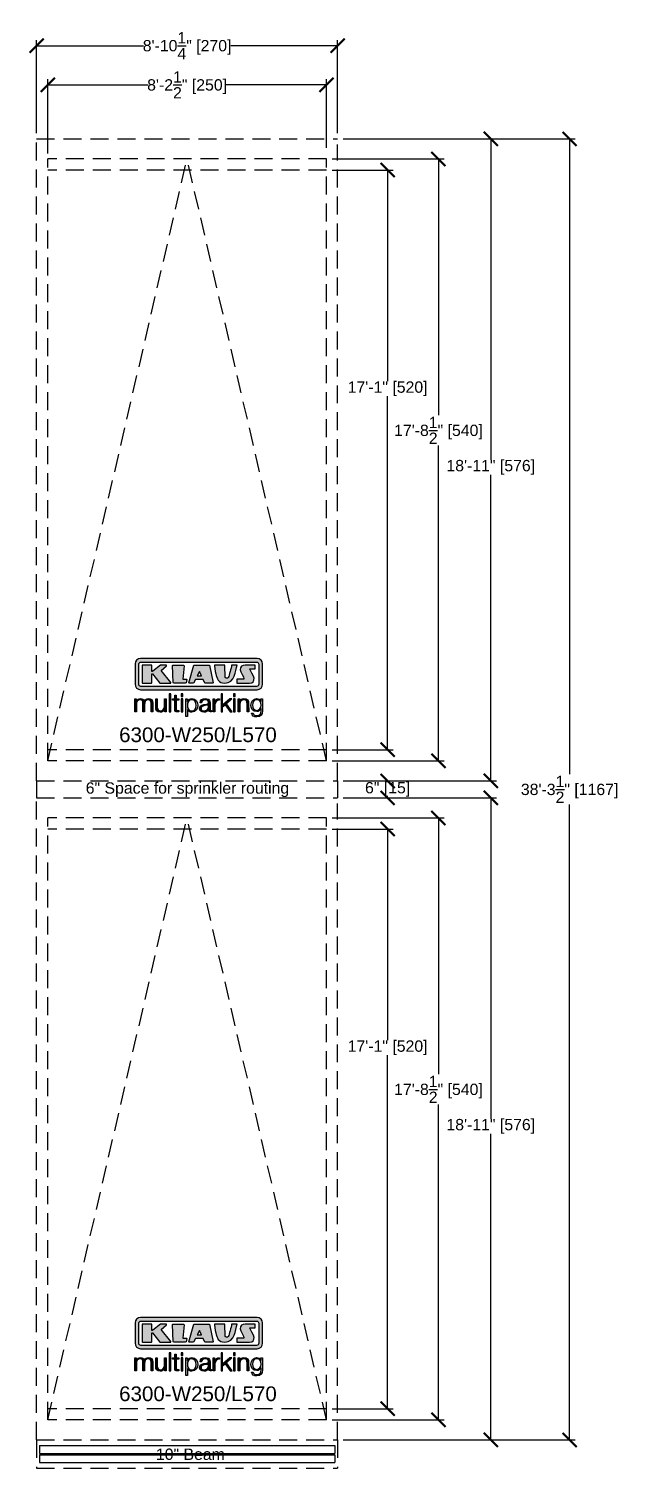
# Model space of a CAD drawing. Extents: x -210816 to 20092, y 4708 to 41486.
# Drawn here: x 19879 to 20087, y 9000 to 9508 of the extents above; entities that cross this region are included whole.
import ezdxf

# ---------------------------------------------------------------- set-up
doc = ezdxf.new("R2010")
doc.units = 0
doc.header["$MEASUREMENT"] = 0
doc.linetypes.add('DASHED', pattern=[0.2067, 0.1654, -0.0413])
doc.linetypes.add('HIDDEN', pattern=[9.525, 6.35, -3.175])
doc.layers.get('0').update_dxf_attribs({"linetype": 'CONTINUOUS'})
doc.layers.get('DEFPOINTS').update_dxf_attribs({"linetype": 'CONTINUOUS'})
for name, color, linetype in [('DIM', 6, 'CONTINUOUS'), ('KLAUS', 30, 'CONTINUOUS'), ('LOGO', 7, 'CONTINUOUS')]:
    doc.layers.add(name, color=color, linetype=linetype)
doc.styles.get("Standard").update_dxf_attribs({"font": 'arial.ttf'})
doc.dimstyles.get("Standard").update_dxf_attribs({"dimtxt": 5, "dimasz": 5, "dimexe": 2, "dimexo": 2, "dimgap": 0.09, "dimtad": 0, "dimtih": 1, "dimtoh": 1, "dimdec": 1, "dimzin": 0, "dimdsep": 46, "dimlunit": 4, "dimtxsty": 'Standard', "dimblk": 'ARCHTICK', "dimcen": -0.09, "dimadec": 0, "dimazin": 0, "dimtfac": 1, "dimtdec": 4, "dimtofl": 0, "dimtmove": 0, "dimatfit": 3, "dimldrblk": 'ARCHTICK', "dimfxl": 1, "dimtolj": 1, "dimtzin": 0, "dimarcsym": 0})

# ---------------------------------------------------------------- blocks, each defined once
blk = doc.blocks.new('_ARCHTICK')
at = {"color": 0, "linetype": 'ByBlock', "const_width": 0.15}
blk.add_lwpolyline([(-0.5, -0.5), (0.5, 0.5)], dxfattribs=at)
blk = doc.blocks.new('*D11114')
at = {"layer": 'DEFPOINTS', "color": 0}
for p in [(19984.19, 9462.21), (19984.19, 9249.66), (20023.74, 9249.66)]:
    blk.add_point(p, dxfattribs=at)
at = {"layer": 'DIM', "color": 0, "lineweight": -2}
for p, q in [((19986.19, 9462.21), (20025.74, 9462.21)), ((20023.74, 9462.21), (20023.74, 9371.7)), ((20023.74, 9249.66), (20023.74, 9361.04)), ((19986.19, 9249.66), (20025.74, 9249.66))]:
    blk.add_line(p, q, dxfattribs=at)
at = {"layer": 'DIM', "color": 0, "lineweight": -2, "xscale": 5, "yscale": 5, "zscale": 5}
for p, rotation in [((20023.74, 9462.21), 90), ((20023.74, 9249.66), 270)]:
    blk.add_blockref('_ARCHTICK', p, dxfattribs=dict(at, rotation=rotation))
at = {"layer": 'DIM', "color": 0, "insert": (20023.74, 9366.37), "char_height": 4, "attachment_point": 5}
blk.add_mtext('\\A1;17\'-8{\\H1.000000x;\\S1/2;}" [540]', dxfattribs=at)
blk = doc.blocks.new('*D11115')
at = {"layer": 'DEFPOINTS', "color": 0}
for p in [(19988.12, 9469.31), (19988.12, 9242.56), (20042.22, 9242.56)]:
    blk.add_point(p, dxfattribs=at)
at = {"layer": 'DIM', "color": 0, "lineweight": -2}
for p, q in [((19990.12, 9469.31), (20044.22, 9469.31)), ((20042.22, 9469.31), (20042.22, 9355.97)), ((20042.22, 9242.56), (20042.22, 9350.67)), ((19990.12, 9242.56), (20044.22, 9242.56))]:
    blk.add_line(p, q, dxfattribs=at)
at = {"layer": 'DIM', "color": 0, "lineweight": -2, "xscale": 5, "yscale": 5, "zscale": 5}
for p, rotation in [((20042.22, 9469.31), 90), ((20042.22, 9242.56), 270)]:
    blk.add_blockref('_ARCHTICK', p, dxfattribs=dict(at, rotation=rotation))
at = {"layer": 'DIM', "color": 0, "insert": (20042.22, 9353.32), "char_height": 4, "attachment_point": 5}
blk.add_mtext('\\A1;18\'-11" [576]', dxfattribs=at)
blk = doc.blocks.new('*D11116')
at = {"layer": 'DEFPOINTS', "color": 0}
for p in [(19984.19, 9458.31), (19984.19, 9253.56), (20005.79, 9253.56)]:
    blk.add_point(p, dxfattribs=at)
at = {"layer": 'DIM', "color": 0, "lineweight": -2}
for p, q in [((19986.19, 9458.31), (20007.79, 9458.31)), ((20005.79, 9458.31), (20005.79, 9383.71)), ((20005.79, 9253.56), (20005.79, 9378.4)), ((19986.19, 9253.56), (20007.79, 9253.56))]:
    blk.add_line(p, q, dxfattribs=at)
at = {"layer": 'DIM', "color": 0, "lineweight": -2, "xscale": 5, "yscale": 5, "zscale": 5}
for p, rotation in [((20005.79, 9458.31), 90), ((20005.79, 9253.56), 270)]:
    blk.add_blockref('_ARCHTICK', p, dxfattribs=dict(at, rotation=rotation))
at = {"layer": 'DIM', "color": 0, "insert": (20005.79, 9381.05), "char_height": 4, "attachment_point": 5}
blk.add_mtext('\\A1;17\'-1" [520]', dxfattribs=at)
blk = doc.blocks.new('*D11152')
at = {"layer": 'DEFPOINTS', "color": 0}
for p in [(19984.19, 9229.46), (19984.19, 9016.91), (20023.74, 9016.91)]:
    blk.add_point(p, dxfattribs=at)
at = {"layer": 'DIM', "color": 0, "lineweight": -2}
for p, q in [((19986.19, 9229.46), (20025.74, 9229.46)), ((20023.74, 9229.46), (20023.74, 9138.95)), ((20023.74, 9016.91), (20023.74, 9128.29)), ((19986.19, 9016.91), (20025.74, 9016.91))]:
    blk.add_line(p, q, dxfattribs=at)
at = {"layer": 'DIM', "color": 0, "lineweight": -2, "xscale": 5, "yscale": 5, "zscale": 5}
for p, rotation in [((20023.74, 9229.46), 90), ((20023.74, 9016.91), 270)]:
    blk.add_blockref('_ARCHTICK', p, dxfattribs=dict(at, rotation=rotation))
at = {"layer": 'DIM', "color": 0, "insert": (20023.74, 9133.62), "char_height": 4, "attachment_point": 5}
blk.add_mtext('\\A1;17\'-8{\\H1.000000x;\\S1/2;}" [540]', dxfattribs=at)
blk = doc.blocks.new('*D11153')
at = {"layer": 'DEFPOINTS', "color": 0}
for p in [(19988.12, 9236.56), (19988.12, 9009.81), (20042.22, 9009.81)]:
    blk.add_point(p, dxfattribs=at)
at = {"layer": 'DIM', "color": 0, "lineweight": -2}
for p, q in [((19990.12, 9236.56), (20044.22, 9236.56)), ((20042.22, 9236.56), (20042.22, 9123.22)), ((20042.22, 9009.81), (20042.22, 9117.92)), ((19990.12, 9009.81), (20044.22, 9009.81))]:
    blk.add_line(p, q, dxfattribs=at)
at = {"layer": 'DIM', "color": 0, "lineweight": -2, "xscale": 5, "yscale": 5, "zscale": 5}
for p, rotation in [((20042.22, 9236.56), 90), ((20042.22, 9009.81), 270)]:
    blk.add_blockref('_ARCHTICK', p, dxfattribs=dict(at, rotation=rotation))
at = {"layer": 'DIM', "color": 0, "insert": (20042.22, 9120.57), "char_height": 4, "attachment_point": 5}
blk.add_mtext('\\A1;18\'-11" [576]', dxfattribs=at)
blk = doc.blocks.new('*D11154')
at = {"layer": 'DEFPOINTS', "color": 0}
for p in [(19984.19, 9225.56), (19984.19, 9020.81), (20005.79, 9020.81)]:
    blk.add_point(p, dxfattribs=at)
at = {"layer": 'DIM', "color": 0, "lineweight": -2}
for p, q in [((19986.19, 9225.56), (20007.79, 9225.56)), ((20005.79, 9225.56), (20005.79, 9150.96)), ((20005.79, 9020.81), (20005.79, 9145.65)), ((19986.19, 9020.81), (20007.79, 9020.81))]:
    blk.add_line(p, q, dxfattribs=at)
at = {"layer": 'DIM', "color": 0, "lineweight": -2, "xscale": 5, "yscale": 5, "zscale": 5}
for p, rotation in [((20005.79, 9225.56), 90), ((20005.79, 9020.81), 270)]:
    blk.add_blockref('_ARCHTICK', p, dxfattribs=dict(at, rotation=rotation))
at = {"layer": 'DIM', "color": 0, "insert": (20005.79, 9148.3), "char_height": 4, "attachment_point": 5}
blk.add_mtext('\\A1;17\'-1" [520]', dxfattribs=at)
blk = doc.blocks.new('*D11181')
at = {"layer": 'DEFPOINTS', "color": 0}
for p in [(19988.12, 9242.56), (19988.12, 9236.56), (20005.79, 9236.56)]:
    blk.add_point(p, dxfattribs=at)
at = {"layer": 'DIM', "color": 0, "lineweight": -2}
for p, q in [((19990.12, 9242.56), (20007.79, 9242.56)), ((20005.79, 9242.56), (20005.79, 9242.22)), ((19990.12, 9236.56), (20007.79, 9236.56)), ((20005.79, 9236.56), (20005.79, 9236.91))]:
    blk.add_line(p, q, dxfattribs=at)
at = {"layer": 'DIM', "color": 0, "lineweight": -2, "xscale": 5, "yscale": 5, "zscale": 5}
for p, rotation in [((20005.79, 9242.56), 89.99999999996527), ((20005.79, 9236.56), 269.9999999999653)]:
    blk.add_blockref('_ARCHTICK', p, dxfattribs=dict(at, rotation=rotation))
at = {"layer": 'DIM', "color": 0, "insert": (20005.79, 9239.56), "char_height": 4, "attachment_point": 5}
blk.add_mtext('\\A1;6" [15]', dxfattribs=at)
blk = doc.blocks.new('*D11195')
at = {"layer": 'DEFPOINTS', "color": 0}
for p in [(19988.12, 9469.31), (20070.07, 9469.31), (19988.12, 9009.81)]:
    blk.add_point(p, dxfattribs=at)
at = {"layer": 'DIM', "color": 0, "lineweight": -2}
for p, q in [((19990.12, 9469.31), (20072.07, 9469.31)), ((20070.07, 9469.31), (20070.07, 9244.89)), ((20070.07, 9009.81), (20070.07, 9234.24)), ((19990.12, 9009.81), (20072.07, 9009.81))]:
    blk.add_line(p, q, dxfattribs=at)
at = {"layer": 'DIM', "color": 0, "lineweight": -2, "xscale": 5, "yscale": 5, "zscale": 5}
for p, rotation in [((20070.07, 9469.31), 90), ((20070.07, 9009.81), 270)]:
    blk.add_blockref('_ARCHTICK', p, dxfattribs=dict(at, rotation=rotation))
at = {"layer": 'DIM', "color": 0, "insert": (20070.07, 9239.56), "char_height": 4, "attachment_point": 5}
blk.add_mtext('\\A1;38\'-3{\\H1.000000x;\\S1/2;}" [1167]', dxfattribs=at)
blk = doc.blocks.new('KLAUS')
at = {"layer": 'LOGO'}
h = blk.add_hatch(color=8, dxfattribs=at)
h.dxf.hatch_style = 2
edge = h.paths.add_edge_path()
edge.add_spline(control_points=[(3.6, 29.09), (2.88, 29.09), (2.3, 28.51), (2.3, 27.8), (2.3, 27.8), (2.3, 16.11), (2.3, 16.11), (2.3, 15.39), (2.88, 14.81), (3.6, 14.81), (3.6, 14.81), (71.16, 14.81), (71.16, 14.81), (71.88, 14.81), (72.46, 15.39), (72.46, 16.11), (72.46, 16.11), (72.46, 27.8), (72.46, 27.8), (72.46, 28.51), (71.88, 29.09), (71.16, 29.09), (71.16, 29.09), (3.6, 29.09), (3.6, 29.09), (3.6, 29.09), (3.6, 29.09), (3.6, 29.09)], knot_values=[0, 0, 0, 0, 1, 1, 1, 2, 2, 2, 3, 3, 3, 4, 4, 4, 5, 5, 5, 6, 6, 6, 7, 7, 7, 8, 8, 8, 9, 9, 9, 9], degree=3, periodic=0)
edge = h.paths.add_edge_path()
edge.add_spline(control_points=[(3.35, 31.23), (3.35, 31.23), (71.47, 31.23), (71.47, 31.23), (73.26, 31.23), (74.71, 29.77), (74.71, 27.99), (74.71, 27.99), (74.71, 16.17), (74.71, 16.17), (74.71, 14.38), (73.26, 12.93), (71.47, 12.93), (71.47, 12.93), (3.35, 12.93), (3.35, 12.93), (1.56, 12.93), (0.11, 14.38), (0.11, 16.17), (0.11, 16.17), (0.11, 27.99), (0.11, 27.99), (0.11, 29.77), (1.56, 31.23), (3.35, 31.23), (3.35, 31.23), (3.35, 31.23), (3.35, 31.23)], knot_values=[0, 0, 0, 0, 1, 1, 1, 2, 2, 2, 3, 3, 3, 4, 4, 4, 5, 5, 5, 6, 6, 6, 7, 7, 7, 8, 8, 8, 9, 9, 9, 9], degree=3, periodic=0)
h = blk.add_hatch(color=8, dxfattribs=at)
h.dxf.hatch_style = 2
edge = h.paths.add_edge_path()
edge.add_spline(control_points=[(4.5, 27.33), (4.5, 27.33), (9.7, 27.33), (9.7, 27.33), (9.84, 27.33), (9.96, 27.22), (9.96, 27.08), (9.96, 27.08), (9.96, 23.69), (9.96, 23.69), (9.96, 23.69), (9.94, 23.64), (10.04, 23.59), (10.14, 23.53), (10.2, 23.57), (10.2, 23.57), (10.2, 23.57), (10.51, 23.75), (10.51, 23.75), (10.51, 23.75), (14.94, 27.33), (14.94, 27.33), (14.94, 27.33), (18.41, 27.33), (18.41, 27.33), (18.41, 27.33), (18.49, 27.33), (18.56, 27.2), (18.65, 27.04), (18.53, 26.91), (18.53, 26.91), (18.53, 26.91), (15.49, 24.11), (15.49, 24.11), (15.49, 24.11), (21.14, 17.06), (21.14, 17.06), (21.14, 17.06), (21.13, 16.91), (21.13, 16.91), (21.08, 16.84), (20.99, 16.82), (20.99, 16.82), (20.99, 16.82), (14.7, 16.82), (14.7, 16.82), (14.7, 16.82), (10.26, 22.17), (10.26, 22.17), (10.26, 22.17), (10.19, 22.24), (10.08, 22.21), (9.97, 22.18), (9.96, 22.11), (9.96, 22.11), (9.96, 22.11), (9.96, 17.08), (9.96, 17.08), (9.96, 16.94), (9.84, 16.82), (9.7, 16.82), (9.7, 16.82), (4.5, 16.82), (4.5, 16.82), (4.36, 16.82), (4.25, 16.94), (4.25, 17.08), (4.25, 17.08), (4.25, 27.08), (4.25, 27.08), (4.25, 27.22), (4.36, 27.33), (4.5, 27.33), (4.5, 27.33), (4.5, 27.33), (4.5, 27.33)], knot_values=[0, 0, 0, 0, 1, 1, 1, 2, 2, 2, 3, 3, 3, 4, 4, 4, 5, 5, 5, 6, 6, 6, 7, 7, 7, 8, 8, 8, 9, 9, 9, 10, 10, 10, 11, 11, 11, 12, 12, 12, 13, 13, 13, 14, 14, 14, 15, 15, 15, 16, 16, 16, 17, 17, 17, 18, 18, 18, 19, 19, 19, 20, 20, 20, 21, 21, 21, 22, 22, 22, 23, 23, 23, 24, 24, 24, 25, 25, 25, 25], degree=3, periodic=0)
h = blk.add_hatch(color=8, dxfattribs=at)
h.dxf.hatch_style = 2
h.paths.add_polyline_path([(22.42, 17.06), (21.97, 27.15), (22.24, 27.33), (28.55, 27.33), (28.86, 26.97), (28.01, 19.08), (30.26, 19.07), (30.44, 18.95), (30.08, 16.95), (29.49, 16.82), (22.6, 16.82)])
h = blk.add_hatch(color=8, dxfattribs=at)
h.paths.add_polyline_path([(36.52, 21.01), (38.93, 21.01), (37.87, 23.57)])
h.paths.add_polyline_path([(34.52, 27.33), (43.65, 27.33), (45.76, 16.94), (45.57, 16.82), (40.83, 16.82), (39.89, 18.95), (35.42, 18.95), (34.27, 16.82), (31.78, 16.82), (31.66, 17)])
h = blk.add_hatch(color=8, dxfattribs=at)
h.dxf.hatch_style = 2
edge = h.paths.add_edge_path()
edge.add_spline(control_points=[(52.69, 27.32), (52.69, 27.32), (52.88, 20.14), (52.88, 20.14), (53.01, 19.89), (53.2, 19.77), (53.43, 19.71), (53.91, 19.59), (54.43, 19.57), (54.64, 20.03), (55.23, 21.34), (56.27, 25.45), (56.6, 27.33), (56.6, 27.33), (59.77, 27.33), (59.77, 27.33), (58.77, 23.9), (58.56, 16.82), (52.63, 16.76), (48.72, 16.72), (48.01, 19.35), (47.27, 22.24), (46.89, 23.68), (46.54, 27.33), (46.54, 27.33), (46.54, 27.33), (52.69, 27.32), (52.69, 27.32), (52.69, 27.32), (52.69, 27.32), (52.69, 27.32)], knot_values=[0, 0, 0, 0, 1, 1, 1, 2, 2, 2, 3, 3, 3, 4, 4, 4, 5, 5, 5, 6, 6, 6, 7, 7, 7, 8, 8, 8, 9, 9, 9, 10, 10, 10, 10], degree=3, periodic=0)
h = blk.add_hatch(color=8, dxfattribs=at)
h.dxf.hatch_style = 2
edge = h.paths.add_edge_path()
edge.add_spline(control_points=[(64.46, 27.33), (64.46, 27.33), (70.31, 27.33), (70.31, 27.33), (70.31, 26.52), (70.31, 26.02), (70.31, 25.12), (70.31, 25.12), (67.3, 25.12), (67.3, 25.12), (67.24, 25.04), (67.25, 25.11), (67.25, 24.91), (67.25, 24.88), (69.73, 20.38), (69.73, 19.57), (69.73, 16.4), (67.22, 16.81), (65.9, 16.82), (65.9, 16.82), (59.59, 16.82), (59.59, 16.82), (59.59, 17.76), (59.59, 18.23), (59.59, 19.14), (59.59, 19.14), (63.75, 19.14), (63.75, 19.14), (63.82, 19.22), (63.81, 19.11), (63.81, 19.31), (63.81, 20.32), (61.58, 23.06), (61.58, 24.63), (61.58, 26.33), (62.83, 27.34), (64.46, 27.33), (64.46, 27.33), (64.46, 27.33), (64.46, 27.33)], knot_values=[0, 0, 0, 0, 1, 1, 1, 2, 2, 2, 3, 3, 3, 4, 4, 4, 5, 5, 5, 6, 6, 6, 7, 7, 7, 8, 8, 8, 9, 9, 9, 10, 10, 10, 11, 11, 11, 12, 12, 12, 13, 13, 13, 13], degree=3, periodic=0)
h = blk.add_hatch(color=30, dxfattribs=at)
h.dxf.hatch_style = 2
h.paths.add_polyline_path([(20.07, 0), (20.99, 0), (20.99, 10.45), (20.07, 10.45)])
h = blk.add_hatch(color=30, dxfattribs=at)
h.dxf.hatch_style = 2
edge = h.paths.add_edge_path()
edge.add_spline(control_points=[(24.22, 9.82), (24.22, 9.82), (23.3, 9.82), (23.3, 9.82), (23.3, 9.82), (23.3, 7.55), (23.3, 7.55), (23.3, 7.55), (21.98, 7.55), (21.98, 7.55), (21.98, 7.55), (21.98, 6.78), (21.98, 6.78), (21.98, 6.78), (23.3, 6.78), (23.3, 6.78), (23.3, 6.78), (23.3, 1.61), (23.3, 1.61), (23.28, 0.32), (23.71, -0.09), (24.94, -0.09), (25.22, -0.09), (25.48, -0.06), (25.76, -0.06), (25.76, -0.06), (25.76, 0.73), (25.76, 0.73), (25.5, 0.7), (25.23, 0.69), (24.97, 0.69), (24.31, 0.73), (24.22, 1.08), (24.22, 1.68), (24.22, 1.68), (24.22, 6.78), (24.22, 6.78), (24.22, 6.78), (25.76, 6.78), (25.76, 6.78), (25.76, 6.78), (25.76, 7.55), (25.76, 7.55), (25.76, 7.55), (24.22, 7.55), (24.22, 7.55), (24.22, 7.55), (24.22, 9.82), (24.22, 9.82), (24.22, 9.82), (24.22, 9.82), (24.22, 9.82)], knot_values=[0, 0, 0, 0, 1, 1, 1, 2, 2, 2, 3, 3, 3, 4, 4, 4, 5, 5, 5, 6, 6, 6, 7, 7, 7, 8, 8, 8, 9, 9, 9, 10, 10, 10, 11, 11, 11, 12, 12, 12, 13, 13, 13, 14, 14, 14, 15, 15, 15, 16, 16, 16, 17, 17, 17, 17], degree=3, periodic=0)
h = blk.add_hatch(color=30, dxfattribs=at)
h.paths.add_polyline_path([(27.1, 0), (28.03, 0), (28.03, 7.55), (27.1, 7.55)])
h.paths.add_polyline_path([(27.1, 8.98), (28.03, 8.98), (28.03, 10.45), (27.1, 10.45)])
h = blk.add_hatch(color=30, dxfattribs=at)
h.dxf.hatch_style = 2
h.paths.add_polyline_path([(50.4, 0), (51.32, 0), (51.32, 2.87), (52.82, 4.11), (55.8, 0), (56.96, 0), (53.52, 4.76), (56.74, 7.55), (55.51, 7.55), (51.32, 3.89), (51.32, 10.45), (50.4, 10.45)])
h = blk.add_hatch(color=30, dxfattribs=at)
h.paths.add_polyline_path([(57.74, 0), (58.66, 0), (58.66, 7.55), (57.74, 7.55)])
h.paths.add_polyline_path([(57.74, 8.98), (58.66, 8.98), (58.66, 10.45), (57.74, 10.45)])
h = blk.add_hatch(color=30, dxfattribs=at)
h.dxf.hatch_style = 2
edge = h.paths.add_edge_path()
edge.add_spline(control_points=[(0, 0), (0, 0), (0.92, 0), (0.92, 0), (0.92, 0), (0.92, 4.22), (0.92, 4.22), (0.94, 5.8), (1.58, 7), (3.18, 7), (4.35, 7), (4.77, 6.15), (4.76, 5.12), (4.76, 5.12), (4.76, 0), (4.76, 0), (4.76, 0), (5.68, 0), (5.68, 0), (5.68, 0), (5.68, 4.27), (5.68, 4.27), (5.68, 5.68), (6.14, 7), (7.73, 7), (9.05, 7), (9.52, 6.32), (9.52, 5.08), (9.52, 5.08), (9.52, 0), (9.52, 0), (9.52, 0), (10.44, 0), (10.44, 0), (10.44, 0), (10.44, 5.12), (10.44, 5.12), (10.44, 6.91), (9.59, 7.77), (7.94, 7.77), (6.94, 7.77), (5.99, 7.29), (5.54, 6.3), (5.26, 7.29), (4.36, 7.77), (3.37, 7.77), (2.17, 7.77), (1.38, 7.19), (0.89, 6.28), (0.89, 6.28), (0.85, 6.28), (0.85, 6.28), (0.85, 6.28), (0.85, 7.55), (0.85, 7.55), (0.85, 7.55), (0, 7.55), (0, 7.55), (0, 7.55), (0, 0), (0, 0), (0, 0), (0, 0), (0, 0)], knot_values=[0, 0, 0, 0, 1, 1, 1, 2, 2, 2, 3, 3, 3, 4, 4, 4, 5, 5, 5, 6, 6, 6, 7, 7, 7, 8, 8, 8, 9, 9, 9, 10, 10, 10, 11, 11, 11, 12, 12, 12, 13, 13, 13, 14, 14, 14, 15, 15, 15, 16, 16, 16, 17, 17, 17, 18, 18, 18, 19, 19, 19, 20, 20, 20, 21, 21, 21, 21], degree=3, periodic=0)
h = blk.add_hatch(color=30, dxfattribs=at)
h.dxf.hatch_style = 2
edge = h.paths.add_edge_path()
edge.add_spline(control_points=[(18.31, 7.55), (18.31, 7.55), (17.39, 7.55), (17.39, 7.55), (17.39, 7.55), (17.39, 3.59), (17.39, 3.59), (17.39, 2.05), (16.7, 0.56), (15.12, 0.56), (13.66, 0.56), (13.15, 1.27), (13.1, 2.64), (13.1, 2.64), (13.1, 7.55), (13.1, 7.55), (13.1, 7.55), (12.18, 7.55), (12.18, 7.55), (12.18, 7.55), (12.18, 2.65), (12.18, 2.65), (12.18, 0.89), (12.93, -0.22), (14.83, -0.22), (15.96, -0.22), (16.95, 0.35), (17.44, 1.36), (17.44, 1.36), (17.47, 1.36), (17.47, 1.36), (17.47, 1.36), (17.47, 0), (17.47, 0), (17.47, 0), (18.31, 0), (18.31, 0), (18.31, 0), (18.31, 7.55), (18.31, 7.55), (18.31, 7.55), (18.31, 7.55), (18.31, 7.55)], knot_values=[0, 0, 0, 0, 1, 1, 1, 2, 2, 2, 3, 3, 3, 4, 4, 4, 5, 5, 5, 6, 6, 6, 7, 7, 7, 8, 8, 8, 9, 9, 9, 10, 10, 10, 11, 11, 11, 12, 12, 12, 13, 13, 13, 14, 14, 14, 14], degree=3, periodic=0)
h = blk.add_hatch(color=30, dxfattribs=at)
edge = h.paths.add_edge_path()
edge.add_spline(control_points=[(35.84, 3.78), (35.84, 2.21), (35.12, 0.56), (33.37, 0.56), (31.4, 0.56), (30.72, 2.21), (30.72, 3.78), (30.72, 5.49), (31.33, 7), (33.37, 7), (35.12, 7), (35.84, 5.34), (35.84, 3.78), (35.84, 3.78), (35.84, 3.78), (35.84, 3.78)], knot_values=[0, 0, 0, 0, 1, 1, 1, 2, 2, 2, 3, 3, 3, 4, 4, 4, 5, 5, 5, 5], degree=3, periodic=0)
edge = h.paths.add_edge_path()
edge.add_spline(control_points=[(29.79, -2.8), (29.79, -2.8), (30.72, -2.8), (30.72, -2.8), (30.72, -2.8), (30.72, 1.43), (30.72, 1.43), (30.72, 1.43), (30.74, 1.43), (30.74, 1.43), (31.14, 0.35), (32.24, -0.22), (33.37, -0.22), (35.66, -0.22), (36.76, 1.64), (36.76, 3.78), (36.76, 5.91), (35.66, 7.77), (33.37, 7.77), (32.15, 7.77), (31.1, 7.14), (30.67, 6.12), (30.67, 6.12), (30.64, 6.12), (30.64, 6.12), (30.64, 6.12), (30.64, 7.55), (30.64, 7.55), (30.64, 7.55), (29.79, 7.55), (29.79, 7.55), (29.79, 7.55), (29.79, -2.8), (29.79, -2.8), (29.79, -2.8), (29.79, -2.8), (29.79, -2.8)], knot_values=[0, 0, 0, 0, 1, 1, 1, 2, 2, 2, 3, 3, 3, 4, 4, 4, 5, 5, 5, 6, 6, 6, 7, 7, 7, 8, 8, 8, 9, 9, 9, 10, 10, 10, 11, 11, 11, 12, 12, 12, 12], degree=3, periodic=0)
h = blk.add_hatch(color=30, dxfattribs=at)
edge = h.paths.add_edge_path()
edge.add_spline(control_points=[(43.03, 2.93), (43.04, 1.45), (41.8, 0.56), (40.39, 0.56), (39.53, 0.56), (38.71, 1.13), (38.71, 2.05), (38.71, 3.53), (40.66, 3.51), (42.22, 3.79), (42.47, 3.84), (42.88, 3.91), (43, 4.13), (43, 4.13), (43.03, 4.13), (43.03, 4.13), (43.03, 4.13), (43.03, 2.93), (43.03, 2.93), (43.03, 2.93), (43.03, 2.93), (43.03, 2.93)], knot_values=[0, 0, 0, 0, 1, 1, 1, 2, 2, 2, 3, 3, 3, 4, 4, 4, 5, 5, 5, 6, 6, 6, 7, 7, 7, 7], degree=3, periodic=0)
edge = h.paths.add_edge_path()
edge.add_spline(control_points=[(39.03, 5.24), (39.06, 6.47), (39.91, 7), (41.05, 7), (42.14, 7), (43.03, 6.69), (43.03, 5.45), (43.03, 4.61), (42.6, 4.51), (41.84, 4.42), (39.85, 4.19), (37.79, 4.11), (37.79, 1.99), (37.79, 0.47), (38.93, -0.22), (40.32, -0.22), (41.77, -0.22), (42.43, 0.34), (43.07, 1.32), (43.07, 1.32), (43.1, 1.32), (43.1, 1.32), (43.1, 0.53), (43.25, 0), (44.19, 0), (44.43, 0), (44.58, 0.01), (44.79, 0.06), (44.79, 0.06), (44.79, 0.83), (44.79, 0.83), (44.71, 0.81), (44.6, 0.78), (44.49, 0.78), (44.13, 0.78), (43.95, 0.98), (43.95, 1.33), (43.95, 1.33), (43.95, 5.34), (43.95, 5.34), (43.95, 7.36), (42.5, 7.77), (41.17, 7.77), (39.44, 7.77), (38.2, 7.01), (38.11, 5.24), (38.11, 5.24), (39.03, 5.24), (39.03, 5.24), (39.03, 5.24), (39.03, 5.24), (39.03, 5.24)], knot_values=[0, 0, 0, 0, 1, 1, 1, 2, 2, 2, 3, 3, 3, 4, 4, 4, 5, 5, 5, 6, 6, 6, 7, 7, 7, 8, 8, 8, 9, 9, 9, 10, 10, 10, 11, 11, 11, 12, 12, 12, 13, 13, 13, 14, 14, 14, 15, 15, 15, 16, 16, 16, 17, 17, 17, 17], degree=3, periodic=0)
h = blk.add_hatch(color=30, dxfattribs=at)
h.dxf.hatch_style = 2
edge = h.paths.add_edge_path()
edge.add_spline(control_points=[(45.79, 0), (45.79, 0), (46.71, 0), (46.71, 0), (46.71, 0), (46.71, 4.03), (46.71, 4.03), (46.71, 5.59), (47.85, 6.82), (49.52, 6.73), (49.52, 6.73), (49.52, 7.66), (49.52, 7.66), (48.16, 7.72), (47.14, 7), (46.67, 5.78), (46.67, 5.78), (46.64, 5.78), (46.64, 5.78), (46.64, 5.78), (46.64, 7.55), (46.64, 7.55), (46.64, 7.55), (45.79, 7.55), (45.79, 7.55), (45.79, 7.55), (45.79, 0), (45.79, 0), (45.79, 0), (45.79, 0), (45.79, 0)], knot_values=[0, 0, 0, 0, 1, 1, 1, 2, 2, 2, 3, 3, 3, 4, 4, 4, 5, 5, 5, 6, 6, 6, 7, 7, 7, 8, 8, 8, 9, 9, 9, 10, 10, 10, 10], degree=3, periodic=0)
h = blk.add_hatch(color=30, dxfattribs=at)
h.dxf.hatch_style = 2
edge = h.paths.add_edge_path()
edge.add_spline(control_points=[(60.41, 0), (60.41, 0), (61.33, 0), (61.33, 0), (61.33, 0), (61.33, 4.41), (61.33, 4.41), (61.36, 5.89), (62.24, 7), (63.7, 7), (65.2, 7), (65.62, 6.02), (65.62, 4.71), (65.62, 4.71), (65.62, 0), (65.62, 0), (65.62, 0), (66.54, 0), (66.54, 0), (66.54, 0), (66.54, 4.86), (66.54, 4.86), (66.54, 6.66), (65.9, 7.77), (63.78, 7.77), (62.71, 7.77), (61.7, 7.16), (61.36, 6.25), (61.36, 6.25), (61.33, 6.25), (61.33, 6.25), (61.33, 6.25), (61.33, 7.55), (61.33, 7.55), (61.33, 7.55), (60.41, 7.55), (60.41, 7.55), (60.41, 7.55), (60.41, 0), (60.41, 0), (60.41, 0), (60.41, 0), (60.41, 0)], knot_values=[0, 0, 0, 0, 1, 1, 1, 2, 2, 2, 3, 3, 3, 4, 4, 4, 5, 5, 5, 6, 6, 6, 7, 7, 7, 8, 8, 8, 9, 9, 9, 10, 10, 10, 11, 11, 11, 12, 12, 12, 13, 13, 13, 14, 14, 14, 14], degree=3, periodic=0)
h = blk.add_hatch(color=30, dxfattribs=at)
edge = h.paths.add_edge_path()
edge.add_spline(control_points=[(71.32, 0.86), (69.62, 0.86), (68.83, 2.34), (68.83, 3.86), (68.83, 5.43), (69.56, 7), (71.32, 7), (73.06, 7), (73.75, 5.34), (73.75, 3.86), (73.75, 2.33), (72.91, 0.86), (71.32, 0.86), (71.32, 0.86), (71.32, 0.86), (71.32, 0.86)], knot_values=[0, 0, 0, 0, 1, 1, 1, 2, 2, 2, 3, 3, 3, 4, 4, 4, 5, 5, 5, 5], degree=3, periodic=0)
edge = h.paths.add_edge_path()
edge.add_spline(control_points=[(74.67, 7.55), (74.67, 7.55), (73.75, 7.55), (73.75, 7.55), (73.75, 7.55), (73.75, 6.25), (73.75, 6.25), (73.75, 6.25), (73.72, 6.25), (73.72, 6.25), (73.35, 7.09), (72.41, 7.77), (71.32, 7.77), (69.13, 7.77), (67.9, 6.05), (67.9, 3.97), (67.9, 1.82), (68.9, 0.09), (71.32, 0.09), (72.4, 0.09), (73.29, 0.72), (73.72, 1.64), (73.72, 1.64), (73.75, 1.64), (73.75, 1.64), (73.75, 1.64), (73.75, 0.61), (73.75, 0.61), (73.75, -1.23), (73.01, -2.24), (71.32, -2.24), (70.29, -2.24), (69.31, -1.85), (69.1, -0.73), (69.1, -0.73), (68.18, -0.73), (68.18, -0.73), (68.31, -2.34), (69.81, -3.02), (71.32, -3.02), (73.79, -3.02), (74.65, -1.64), (74.67, 0.61), (74.67, 0.61), (74.67, 7.55), (74.67, 7.55), (74.67, 7.55), (74.67, 7.55), (74.67, 7.55)], knot_values=[0, 0, 0, 0, 1, 1, 1, 2, 2, 2, 3, 3, 3, 4, 4, 4, 5, 5, 5, 6, 6, 6, 7, 7, 7, 8, 8, 8, 9, 9, 9, 10, 10, 10, 11, 11, 11, 12, 12, 12, 13, 13, 13, 14, 14, 14, 15, 15, 15, 16, 16, 16, 16], degree=3, periodic=0)
for points in [[(22.42, 17.06), (21.97, 27.15), (22.24, 27.33), (28.55, 27.33), (28.86, 26.97), (28.01, 19.08), (30.26, 19.07), (30.44, 18.95), (30.08, 16.95), (29.49, 16.82), (22.6, 16.82), (22.42, 17.06), (22.42, 17.06)], [(34.52, 27.33), (43.65, 27.33), (45.76, 16.94), (45.57, 16.82), (40.83, 16.82), (39.89, 18.95), (35.42, 18.95), (34.27, 16.82), (31.78, 16.82), (31.66, 17), (34.52, 27.33), (34.52, 27.33)], [(36.52, 21.01), (38.93, 21.01), (37.87, 23.57), (36.52, 21.01), (36.52, 21.01)], [(20.07, 0), (20.99, 0), (20.99, 10.45), (20.07, 10.45), (20.07, 0), (20.07, 0)], [(27.1, 8.98), (28.03, 8.98), (28.03, 10.45), (27.1, 10.45), (27.1, 8.98), (27.1, 8.98)], [(50.4, 0), (51.32, 0), (51.32, 2.87), (52.82, 4.11), (55.8, 0), (56.96, 0), (53.52, 4.76), (56.74, 7.55), (55.51, 7.55), (51.32, 3.89), (51.32, 10.45), (50.4, 10.45), (50.4, 0), (50.4, 0)], [(57.74, 8.98), (58.66, 8.98), (58.66, 10.45), (57.74, 10.45), (57.74, 8.98), (57.74, 8.98)], [(27.1, 0), (28.03, 0), (28.03, 7.55), (27.1, 7.55), (27.1, 0), (27.1, 0)], [(57.74, 0), (58.66, 0), (58.66, 7.55), (57.74, 7.55), (57.74, 0), (57.74, 0)]]:
    blk.add_lwpolyline(points, dxfattribs=at)
for points, knots in [([(3.35, 31.23), (3.35, 31.23), (71.47, 31.23), (71.47, 31.23), (73.26, 31.23), (74.71, 29.77), (74.71, 27.99), (74.71, 27.99), (74.71, 16.17), (74.71, 16.17), (74.71, 14.38), (73.26, 12.93), (71.47, 12.93), (71.47, 12.93), (3.35, 12.93), (3.35, 12.93), (1.56, 12.93), (0.11, 14.38), (0.11, 16.17), (0.11, 16.17), (0.11, 27.99), (0.11, 27.99), (0.11, 29.77), (1.56, 31.23), (3.35, 31.23), (3.35, 31.23), (3.35, 31.23), (3.35, 31.23)], [0, 0, 0, 0, 1, 1, 1, 2, 2, 2, 3, 3, 3, 4, 4, 4, 5, 5, 5, 6, 6, 6, 7, 7, 7, 8, 8, 8, 9, 9, 9, 9]), ([(3.6, 29.09), (2.88, 29.09), (2.3, 28.51), (2.3, 27.8), (2.3, 27.8), (2.3, 16.11), (2.3, 16.11), (2.3, 15.39), (2.88, 14.81), (3.6, 14.81), (3.6, 14.81), (71.16, 14.81), (71.16, 14.81), (71.88, 14.81), (72.46, 15.39), (72.46, 16.11), (72.46, 16.11), (72.46, 27.8), (72.46, 27.8), (72.46, 28.51), (71.88, 29.09), (71.16, 29.09), (71.16, 29.09), (3.6, 29.09), (3.6, 29.09), (3.6, 29.09), (3.6, 29.09), (3.6, 29.09)], [0, 0, 0, 0, 1, 1, 1, 2, 2, 2, 3, 3, 3, 4, 4, 4, 5, 5, 5, 6, 6, 6, 7, 7, 7, 8, 8, 8, 9, 9, 9, 9]), ([(4.5, 27.33), (4.5, 27.33), (9.7, 27.33), (9.7, 27.33), (9.84, 27.33), (9.96, 27.22), (9.96, 27.08), (9.96, 27.08), (9.96, 23.69), (9.96, 23.69), (9.96, 23.69), (9.94, 23.64), (10.04, 23.59), (10.14, 23.53), (10.2, 23.57), (10.2, 23.57), (10.2, 23.57), (10.51, 23.75), (10.51, 23.75), (10.51, 23.75), (14.94, 27.33), (14.94, 27.33), (14.94, 27.33), (18.41, 27.33), (18.41, 27.33), (18.41, 27.33), (18.49, 27.33), (18.56, 27.2), (18.65, 27.04), (18.53, 26.91), (18.53, 26.91), (18.53, 26.91), (15.49, 24.11), (15.49, 24.11), (15.49, 24.11), (21.14, 17.06), (21.14, 17.06), (21.14, 17.06), (21.13, 16.91), (21.13, 16.91), (21.08, 16.84), (20.99, 16.82), (20.99, 16.82), (20.99, 16.82), (14.7, 16.82), (14.7, 16.82), (14.7, 16.82), (10.26, 22.17), (10.26, 22.17), (10.26, 22.17), (10.19, 22.24), (10.08, 22.21), (9.97, 22.18), (9.96, 22.11), (9.96, 22.11), (9.96, 22.11), (9.96, 17.08), (9.96, 17.08), (9.96, 16.94), (9.84, 16.82), (9.7, 16.82), (9.7, 16.82), (4.5, 16.82), (4.5, 16.82), (4.36, 16.82), (4.25, 16.94), (4.25, 17.08), (4.25, 17.08), (4.25, 27.08), (4.25, 27.08), (4.25, 27.22), (4.36, 27.33), (4.5, 27.33), (4.5, 27.33), (4.5, 27.33), (4.5, 27.33)], [0, 0, 0, 0, 1, 1, 1, 2, 2, 2, 3, 3, 3, 4, 4, 4, 5, 5, 5, 6, 6, 6, 7, 7, 7, 8, 8, 8, 9, 9, 9, 10, 10, 10, 11, 11, 11, 12, 12, 12, 13, 13, 13, 14, 14, 14, 15, 15, 15, 16, 16, 16, 17, 17, 17, 18, 18, 18, 19, 19, 19, 20, 20, 20, 21, 21, 21, 22, 22, 22, 23, 23, 23, 24, 24, 24, 25, 25, 25, 25]), ([(52.69, 27.32), (52.69, 27.32), (52.88, 20.14), (52.88, 20.14), (53.01, 19.89), (53.2, 19.77), (53.43, 19.71), (53.91, 19.59), (54.43, 19.57), (54.64, 20.03), (55.23, 21.34), (56.27, 25.45), (56.6, 27.33), (56.6, 27.33), (59.77, 27.33), (59.77, 27.33), (58.77, 23.9), (58.56, 16.82), (52.63, 16.76), (48.72, 16.72), (48.01, 19.35), (47.27, 22.24), (46.89, 23.68), (46.54, 27.33), (46.54, 27.33), (46.54, 27.33), (52.69, 27.32), (52.69, 27.32), (52.69, 27.32), (52.69, 27.32), (52.69, 27.32)], [0, 0, 0, 0, 1, 1, 1, 2, 2, 2, 3, 3, 3, 4, 4, 4, 5, 5, 5, 6, 6, 6, 7, 7, 7, 8, 8, 8, 9, 9, 9, 10, 10, 10, 10]), ([(64.46, 27.33), (64.46, 27.33), (70.31, 27.33), (70.31, 27.33), (70.31, 26.52), (70.31, 26.02), (70.31, 25.12), (70.31, 25.12), (67.3, 25.12), (67.3, 25.12), (67.24, 25.04), (67.25, 25.11), (67.25, 24.91), (67.25, 24.88), (69.73, 20.38), (69.73, 19.57), (69.73, 16.4), (67.22, 16.81), (65.9, 16.82), (65.9, 16.82), (59.59, 16.82), (59.59, 16.82), (59.59, 17.76), (59.59, 18.23), (59.59, 19.14), (59.59, 19.14), (63.75, 19.14), (63.75, 19.14), (63.82, 19.22), (63.81, 19.11), (63.81, 19.31), (63.81, 20.32), (61.58, 23.06), (61.58, 24.63), (61.58, 26.33), (62.83, 27.34), (64.46, 27.33), (64.46, 27.33), (64.46, 27.33), (64.46, 27.33)], [0, 0, 0, 0, 1, 1, 1, 2, 2, 2, 3, 3, 3, 4, 4, 4, 5, 5, 5, 6, 6, 6, 7, 7, 7, 8, 8, 8, 9, 9, 9, 10, 10, 10, 11, 11, 11, 12, 12, 12, 13, 13, 13, 13]), ([(24.22, 9.82), (24.22, 9.82), (23.3, 9.82), (23.3, 9.82), (23.3, 9.82), (23.3, 7.55), (23.3, 7.55), (23.3, 7.55), (21.98, 7.55), (21.98, 7.55), (21.98, 7.55), (21.98, 6.78), (21.98, 6.78), (21.98, 6.78), (23.3, 6.78), (23.3, 6.78), (23.3, 6.78), (23.3, 1.61), (23.3, 1.61), (23.28, 0.32), (23.71, -0.09), (24.94, -0.09), (25.22, -0.09), (25.48, -0.06), (25.76, -0.06), (25.76, -0.06), (25.76, 0.73), (25.76, 0.73), (25.5, 0.7), (25.23, 0.69), (24.97, 0.69), (24.31, 0.73), (24.22, 1.08), (24.22, 1.68), (24.22, 1.68), (24.22, 6.78), (24.22, 6.78), (24.22, 6.78), (25.76, 6.78), (25.76, 6.78), (25.76, 6.78), (25.76, 7.55), (25.76, 7.55), (25.76, 7.55), (24.22, 7.55), (24.22, 7.55), (24.22, 7.55), (24.22, 9.82), (24.22, 9.82), (24.22, 9.82), (24.22, 9.82), (24.22, 9.82)], [0, 0, 0, 0, 1, 1, 1, 2, 2, 2, 3, 3, 3, 4, 4, 4, 5, 5, 5, 6, 6, 6, 7, 7, 7, 8, 8, 8, 9, 9, 9, 10, 10, 10, 11, 11, 11, 12, 12, 12, 13, 13, 13, 14, 14, 14, 15, 15, 15, 16, 16, 16, 17, 17, 17, 17]), ([(0, 0), (0, 0), (0.92, 0), (0.92, 0), (0.92, 0), (0.92, 4.22), (0.92, 4.22), (0.94, 5.8), (1.58, 7), (3.18, 7), (4.35, 7), (4.77, 6.15), (4.76, 5.12), (4.76, 5.12), (4.76, 0), (4.76, 0), (4.76, 0), (5.68, 0), (5.68, 0), (5.68, 0), (5.68, 4.27), (5.68, 4.27), (5.68, 5.68), (6.14, 7), (7.73, 7), (9.05, 7), (9.52, 6.32), (9.52, 5.08), (9.52, 5.08), (9.52, 0), (9.52, 0), (9.52, 0), (10.44, 0), (10.44, 0), (10.44, 0), (10.44, 5.12), (10.44, 5.12), (10.44, 6.91), (9.59, 7.77), (7.94, 7.77), (6.94, 7.77), (5.99, 7.29), (5.54, 6.3), (5.26, 7.29), (4.36, 7.77), (3.37, 7.77), (2.17, 7.77), (1.38, 7.19), (0.89, 6.28), (0.89, 6.28), (0.85, 6.28), (0.85, 6.28), (0.85, 6.28), (0.85, 7.55), (0.85, 7.55), (0.85, 7.55), (0, 7.55), (0, 7.55), (0, 7.55), (0, 0), (0, 0), (0, 0), (0, 0), (0, 0)], [0, 0, 0, 0, 1, 1, 1, 2, 2, 2, 3, 3, 3, 4, 4, 4, 5, 5, 5, 6, 6, 6, 7, 7, 7, 8, 8, 8, 9, 9, 9, 10, 10, 10, 11, 11, 11, 12, 12, 12, 13, 13, 13, 14, 14, 14, 15, 15, 15, 16, 16, 16, 17, 17, 17, 18, 18, 18, 19, 19, 19, 20, 20, 20, 21, 21, 21, 21]), ([(18.31, 7.55), (18.31, 7.55), (17.39, 7.55), (17.39, 7.55), (17.39, 7.55), (17.39, 3.59), (17.39, 3.59), (17.39, 2.05), (16.7, 0.56), (15.12, 0.56), (13.66, 0.56), (13.15, 1.27), (13.1, 2.64), (13.1, 2.64), (13.1, 7.55), (13.1, 7.55), (13.1, 7.55), (12.18, 7.55), (12.18, 7.55), (12.18, 7.55), (12.18, 2.65), (12.18, 2.65), (12.18, 0.89), (12.93, -0.22), (14.83, -0.22), (15.96, -0.22), (16.95, 0.35), (17.44, 1.36), (17.44, 1.36), (17.47, 1.36), (17.47, 1.36), (17.47, 1.36), (17.47, 0), (17.47, 0), (17.47, 0), (18.31, 0), (18.31, 0), (18.31, 0), (18.31, 7.55), (18.31, 7.55), (18.31, 7.55), (18.31, 7.55), (18.31, 7.55)], [0, 0, 0, 0, 1, 1, 1, 2, 2, 2, 3, 3, 3, 4, 4, 4, 5, 5, 5, 6, 6, 6, 7, 7, 7, 8, 8, 8, 9, 9, 9, 10, 10, 10, 11, 11, 11, 12, 12, 12, 13, 13, 13, 14, 14, 14, 14]), ([(29.79, -2.8), (29.79, -2.8), (30.72, -2.8), (30.72, -2.8), (30.72, -2.8), (30.72, 1.43), (30.72, 1.43), (30.72, 1.43), (30.74, 1.43), (30.74, 1.43), (31.14, 0.35), (32.24, -0.22), (33.37, -0.22), (35.66, -0.22), (36.76, 1.64), (36.76, 3.78), (36.76, 5.91), (35.66, 7.77), (33.37, 7.77), (32.15, 7.77), (31.1, 7.14), (30.67, 6.12), (30.67, 6.12), (30.64, 6.12), (30.64, 6.12), (30.64, 6.12), (30.64, 7.55), (30.64, 7.55), (30.64, 7.55), (29.79, 7.55), (29.79, 7.55), (29.79, 7.55), (29.79, -2.8), (29.79, -2.8), (29.79, -2.8), (29.79, -2.8), (29.79, -2.8)], [0, 0, 0, 0, 1, 1, 1, 2, 2, 2, 3, 3, 3, 4, 4, 4, 5, 5, 5, 6, 6, 6, 7, 7, 7, 8, 8, 8, 9, 9, 9, 10, 10, 10, 11, 11, 11, 12, 12, 12, 12]), ([(35.84, 3.78), (35.84, 2.21), (35.12, 0.56), (33.37, 0.56), (31.4, 0.56), (30.72, 2.21), (30.72, 3.78), (30.72, 5.49), (31.33, 7), (33.37, 7), (35.12, 7), (35.84, 5.34), (35.84, 3.78), (35.84, 3.78), (35.84, 3.78), (35.84, 3.78)], [0, 0, 0, 0, 1, 1, 1, 2, 2, 2, 3, 3, 3, 4, 4, 4, 5, 5, 5, 5]), ([(39.03, 5.24), (39.06, 6.47), (39.91, 7), (41.05, 7), (42.14, 7), (43.03, 6.69), (43.03, 5.45), (43.03, 4.61), (42.6, 4.51), (41.84, 4.42), (39.85, 4.19), (37.79, 4.11), (37.79, 1.99), (37.79, 0.47), (38.93, -0.22), (40.32, -0.22), (41.77, -0.22), (42.43, 0.34), (43.07, 1.32), (43.07, 1.32), (43.1, 1.32), (43.1, 1.32), (43.1, 0.53), (43.25, 0), (44.19, 0), (44.43, 0), (44.58, 0.01), (44.79, 0.06), (44.79, 0.06), (44.79, 0.83), (44.79, 0.83), (44.71, 0.81), (44.6, 0.78), (44.49, 0.78), (44.13, 0.78), (43.95, 0.98), (43.95, 1.33), (43.95, 1.33), (43.95, 5.34), (43.95, 5.34), (43.95, 7.36), (42.5, 7.77), (41.17, 7.77), (39.44, 7.77), (38.2, 7.01), (38.11, 5.24), (38.11, 5.24), (39.03, 5.24), (39.03, 5.24), (39.03, 5.24), (39.03, 5.24), (39.03, 5.24)], [0, 0, 0, 0, 1, 1, 1, 2, 2, 2, 3, 3, 3, 4, 4, 4, 5, 5, 5, 6, 6, 6, 7, 7, 7, 8, 8, 8, 9, 9, 9, 10, 10, 10, 11, 11, 11, 12, 12, 12, 13, 13, 13, 14, 14, 14, 15, 15, 15, 16, 16, 16, 17, 17, 17, 17]), ([(43.03, 2.93), (43.04, 1.45), (41.8, 0.56), (40.39, 0.56), (39.53, 0.56), (38.71, 1.13), (38.71, 2.05), (38.71, 3.53), (40.66, 3.51), (42.22, 3.79), (42.47, 3.84), (42.88, 3.91), (43, 4.13), (43, 4.13), (43.03, 4.13), (43.03, 4.13), (43.03, 4.13), (43.03, 2.93), (43.03, 2.93), (43.03, 2.93), (43.03, 2.93), (43.03, 2.93)], [0, 0, 0, 0, 1, 1, 1, 2, 2, 2, 3, 3, 3, 4, 4, 4, 5, 5, 5, 6, 6, 6, 7, 7, 7, 7]), ([(45.79, 0), (45.79, 0), (46.71, 0), (46.71, 0), (46.71, 0), (46.71, 4.03), (46.71, 4.03), (46.71, 5.59), (47.85, 6.82), (49.52, 6.73), (49.52, 6.73), (49.52, 7.66), (49.52, 7.66), (48.16, 7.72), (47.14, 7), (46.67, 5.78), (46.67, 5.78), (46.64, 5.78), (46.64, 5.78), (46.64, 5.78), (46.64, 7.55), (46.64, 7.55), (46.64, 7.55), (45.79, 7.55), (45.79, 7.55), (45.79, 7.55), (45.79, 0), (45.79, 0), (45.79, 0), (45.79, 0), (45.79, 0)], [0, 0, 0, 0, 1, 1, 1, 2, 2, 2, 3, 3, 3, 4, 4, 4, 5, 5, 5, 6, 6, 6, 7, 7, 7, 8, 8, 8, 9, 9, 9, 10, 10, 10, 10]), ([(60.41, 0), (60.41, 0), (61.33, 0), (61.33, 0), (61.33, 0), (61.33, 4.41), (61.33, 4.41), (61.36, 5.89), (62.24, 7), (63.7, 7), (65.2, 7), (65.62, 6.02), (65.62, 4.71), (65.62, 4.71), (65.62, 0), (65.62, 0), (65.62, 0), (66.54, 0), (66.54, 0), (66.54, 0), (66.54, 4.86), (66.54, 4.86), (66.54, 6.66), (65.9, 7.77), (63.78, 7.77), (62.71, 7.77), (61.7, 7.16), (61.36, 6.25), (61.36, 6.25), (61.33, 6.25), (61.33, 6.25), (61.33, 6.25), (61.33, 7.55), (61.33, 7.55), (61.33, 7.55), (60.41, 7.55), (60.41, 7.55), (60.41, 7.55), (60.41, 0), (60.41, 0), (60.41, 0), (60.41, 0), (60.41, 0)], [0, 0, 0, 0, 1, 1, 1, 2, 2, 2, 3, 3, 3, 4, 4, 4, 5, 5, 5, 6, 6, 6, 7, 7, 7, 8, 8, 8, 9, 9, 9, 10, 10, 10, 11, 11, 11, 12, 12, 12, 13, 13, 13, 14, 14, 14, 14]), ([(74.67, 7.55), (74.67, 7.55), (73.75, 7.55), (73.75, 7.55), (73.75, 7.55), (73.75, 6.25), (73.75, 6.25), (73.75, 6.25), (73.72, 6.25), (73.72, 6.25), (73.35, 7.09), (72.41, 7.77), (71.32, 7.77), (69.13, 7.77), (67.9, 6.05), (67.9, 3.97), (67.9, 1.82), (68.9, 0.09), (71.32, 0.09), (72.4, 0.09), (73.29, 0.72), (73.72, 1.64), (73.72, 1.64), (73.75, 1.64), (73.75, 1.64), (73.75, 1.64), (73.75, 0.61), (73.75, 0.61), (73.75, -1.23), (73.01, -2.24), (71.32, -2.24), (70.29, -2.24), (69.31, -1.85), (69.1, -0.73), (69.1, -0.73), (68.18, -0.73), (68.18, -0.73), (68.31, -2.34), (69.81, -3.02), (71.32, -3.02), (73.79, -3.02), (74.65, -1.64), (74.67, 0.61), (74.67, 0.61), (74.67, 7.55), (74.67, 7.55), (74.67, 7.55), (74.67, 7.55), (74.67, 7.55)], [0, 0, 0, 0, 1, 1, 1, 2, 2, 2, 3, 3, 3, 4, 4, 4, 5, 5, 5, 6, 6, 6, 7, 7, 7, 8, 8, 8, 9, 9, 9, 10, 10, 10, 11, 11, 11, 12, 12, 12, 13, 13, 13, 14, 14, 14, 15, 15, 15, 16, 16, 16, 16]), ([(71.32, 0.86), (69.62, 0.86), (68.83, 2.34), (68.83, 3.86), (68.83, 5.43), (69.56, 7), (71.32, 7), (73.06, 7), (73.75, 5.34), (73.75, 3.86), (73.75, 2.33), (72.91, 0.86), (71.32, 0.86), (71.32, 0.86), (71.32, 0.86), (71.32, 0.86)], [0, 0, 0, 0, 1, 1, 1, 2, 2, 2, 3, 3, 3, 4, 4, 4, 5, 5, 5, 5])]:
    blk.add_open_spline(points, degree=3, knots=knots, dxfattribs=at)
blk = doc.blocks.new('A$C29137')
at = {"layer": 'KLAUS', "linetype": 'HIDDEN'}
for p, q in [((0, 0), (0, 226.75)), ((106.3, 0), (106.3, 224.77)), ((3.93, 7.1), (3.93, 219.65)), ((102.37, 219.65), (3.93, 219.65)), ((3.93, 7.1), (53.15, 219.65)), ((102.37, 7.1), (53.15, 219.65)), ((102.37, 7.1), (102.37, 219.65)), ((102.37, 7.1), (3.93, 7.1))]:
    blk.add_line(p, q, dxfattribs=at)
at = {"layer": 'KLAUS', "color": 4, "linetype": 'HIDDEN'}
for p, q in [((0, 226.75), (106.3, 226.75)), ((102.37, 215.75), (3.93, 215.75)), ((102.37, 11), (3.93, 11)), ((0, 0), (106.3, 0))]:
    blk.add_line(p, q, dxfattribs=at)
at = {"layer": 'KLAUS', "linetype": 'DASHED', "xscale": 0.6042342747489289, "yscale": 0.6042342747559075, "zscale": 0.604234274745576, "rotation": 0.01107024451872799}
blk.add_blockref('KLAUS', (34.69, 24.39), dxfattribs=at)
at = {"layer": 'KLAUS', "linetype": 'DASHED'}
blk.add_text('6300-W250/L570', height=5.1969, dxfattribs=at).set_placement((29.13, 13.69))
blk = doc.blocks.new('A$C26939')
at = {"layer": 'KLAUS', "color": 5, "linetype": 'HIDDEN'}
for p, q in [((0, 6), (106.3, 6)), ((0, 6), (0, 0)), ((106.3, 6), (106.3, 0)), ((0, 0), (106.3, 0))]:
    blk.add_line(p, q, dxfattribs=at)
at = {"layer": 'KLAUS', "color": 5, "linetype": 'DASHED'}
blk.add_text('6" Space for sprinkler routing', height=4, dxfattribs=at).set_placement((17.34, 1.49))
blk = doc.blocks.new('*D12207')
at = {"layer": 'DEFPOINTS', "color": 0}
for p in [(19988.12, 9502.23), (19881.82, 9469.31), (19988.12, 9469.31)]:
    blk.add_point(p, dxfattribs=at)
at = {"layer": 'DIM', "color": 0, "lineweight": -2}
for p, q in [((19881.82, 9471.31), (19881.82, 9504.23)), ((19881.82, 9502.23), (19919.56, 9502.23)), ((19988.12, 9502.23), (19950.37, 9502.23)), ((19988.12, 9471.31), (19988.12, 9504.23))]:
    blk.add_line(p, q, dxfattribs=at)
at = {"layer": 'DIM', "color": 0, "lineweight": -2, "xscale": 5, "yscale": 5, "zscale": 5, "rotation": 180}
blk.add_blockref('_ARCHTICK', (19881.82, 9502.23), dxfattribs=at)
at = {"layer": 'DIM', "color": 0, "lineweight": -2, "xscale": 5, "yscale": 5, "zscale": 5}
blk.add_blockref('_ARCHTICK', (19988.12, 9502.23), dxfattribs=at)
at = {"layer": 'DIM', "color": 0, "insert": (19934.97, 9502.23), "char_height": 4, "attachment_point": 5}
blk.add_mtext('\\A1;8\'-10{\\H1.000000x;\\S1/4;}" [270]', dxfattribs=at)
blk = doc.blocks.new('*D12208')
at = {"layer": 'DEFPOINTS', "color": 0}
for p in [(19984.19, 9488.38), (19885.75, 9462.19), (19984.19, 9464.19)]:
    blk.add_point(p, dxfattribs=at)
at = {"layer": 'DIM', "color": 0, "lineweight": -2}
for p, q in [((19885.75, 9464.19), (19885.75, 9490.38)), ((19885.75, 9488.38), (19921.16, 9488.38)), ((19984.19, 9488.38), (19948.77, 9488.38)), ((19984.19, 9466.19), (19984.19, 9490.38))]:
    blk.add_line(p, q, dxfattribs=at)
at = {"layer": 'DIM', "color": 0, "lineweight": -2, "xscale": 5, "yscale": 5, "zscale": 5, "rotation": 180}
blk.add_blockref('_ARCHTICK', (19885.75, 9488.38), dxfattribs=at)
at = {"layer": 'DIM', "color": 0, "lineweight": -2, "xscale": 5, "yscale": 5, "zscale": 5}
blk.add_blockref('_ARCHTICK', (19984.19, 9488.38), dxfattribs=at)
at = {"layer": 'DIM', "color": 0, "insert": (19934.97, 9488.38), "char_height": 4, "attachment_point": 5}
blk.add_mtext('\\A1;8\'-2{\\H1.000000x;\\S1/2;}" [250]', dxfattribs=at)
blk = doc.blocks.new('A$C6078')
at = {"layer": 'KLAUS', "color": 5, "linetype": 'HIDDEN'}
for p, q in [((0, 10), (106.3, 10)), ((0, 10), (0, 0)), ((106.3, 10), (106.3, 0)), ((0, 0), (106.3, 0))]:
    blk.add_line(p, q, dxfattribs=at)
at = {"layer": 'KLAUS'}
for p, q in [((1, 8), (105.3, 8)), ((1, 8), (1, 5.25)), ((1, 5.25), (105.3, 5.25)), ((105.3, 8), (105.3, 5.25)), ((1, 4.75), (105.3, 4.75)), ((1, 4.75), (1, 2)), ((1, 2), (105.3, 2)), ((105.3, 4.75), (105.3, 2))]:
    blk.add_line(p, q, dxfattribs=at)
at = {"layer": 'DIM', "linetype": 'DASHED'}
blk.add_text('10" Beam', height=4, dxfattribs=at).set_placement((42.14, 2.93))

msp = doc.modelspace()

# ---------------------------------------------------------------- block references
at = {"layer": 'DIM'}
for name, p in [('A$C29137', (19881.8163, 9242.564)), ('A$C26939', (19881.8163, 9236.564)), ('A$C29137', (19881.8163, 9009.814)), ('A$C6078', (19881.8163, 8999.814))]:
    msp.add_blockref(name, p, dxfattribs=at)

# ---------------------------------------------------------------- dimensions: what is measured, and where the dimension line sits
for base, p1, p2, override, picture, middle in [((19988.1163, 9502.2267), (19881.8163, 9469.314), (19988.1163, 9469.314), {"dimtxt": 4, "dimdec": 2}, '*D12207', (19934.9663, 9502.2267)), ((19984.1852, 9488.3839), (19885.7474, 9462.189), (19984.1852, 9464.189), {"dimtxt": 4}, '*D12208', (19934.9663, 9488.3839))]:
    dim = msp.add_linear_dim(base=base, p1=p1, p2=p2, dimstyle='Standard', override=override, dxfattribs=at)
    dim.commit()
    dim.dimension.update_dxf_attribs({"geometry": picture, "text_midpoint": middle})
for base, p1, p2, picture, middle in [((20042.2241244329, 9242.5639816421), (19988.1163147653, 9469.3139816421), (19988.1163147653, 9242.5639816421), '*D11115', (20042.2241244329, 9353.3198477686)), ((20023.7352519901, 9249.6639816421), (19984.1852124031, 9462.2139816421), (19984.1852124031, 9249.6639816421), '*D11114', (20023.7352519901, 9366.3708165518)), ((20005.7901699133, 9253.5639816421), (19984.1852124031, 9458.3139816421), (19984.1852124031, 9253.5639816421), '*D11116', (20005.7901699133, 9381.0531564328)), ((20042.2241244329, 9009.8139816421), (19988.1163147653, 9236.5639816421), (19988.1163147653, 9009.8139816421), '*D11153', (20042.2241244329, 9120.5698477686)), ((20023.7352519901, 9016.9139816421), (19984.1852124031, 9229.4639816421), (19984.1852124031, 9016.9139816421), '*D11152', (20023.7352519901, 9133.6208165518)), ((20005.7901699133, 9020.8139816421), (19984.1852124031, 9225.5639816421), (19984.1852124031, 9020.8139816421), '*D11154', (20005.7901699133, 9148.3031564328))]:
    dim = msp.add_linear_dim(base=base, p1=p1, p2=p2, angle=90, dimstyle='Standard', override={"dimtxt": 4}, dxfattribs=at)
    dim.commit()
    dim.dimension.update_dxf_attribs({"geometry": picture, "text_midpoint": middle, "dimtype": 160})
dim = msp.add_linear_dim(base=(20070.0655, 9469.314), p1=(19988.1163, 9009.814), p2=(19988.1163, 9469.314), angle=90, dimstyle='Standard', override={"dimtxt": 4}, dxfattribs=at)
dim.commit()
dim.dimension.update_dxf_attribs({"geometry": '*D11195', "text_midpoint": (20070.0655, 9239.564)})
dim = msp.add_aligned_dim(p1=(19988.1163, 9242.564), p2=(19988.1163, 9236.564), distance=17.6739, dimstyle='Standard', override={"dimtxt": 4}, dxfattribs=at)
dim.commit()
dim.dimension.update_dxf_attribs({"geometry": '*D11181', "text_midpoint": (20005.7902, 9239.564)})

doc.saveas('drawing.dxf')
